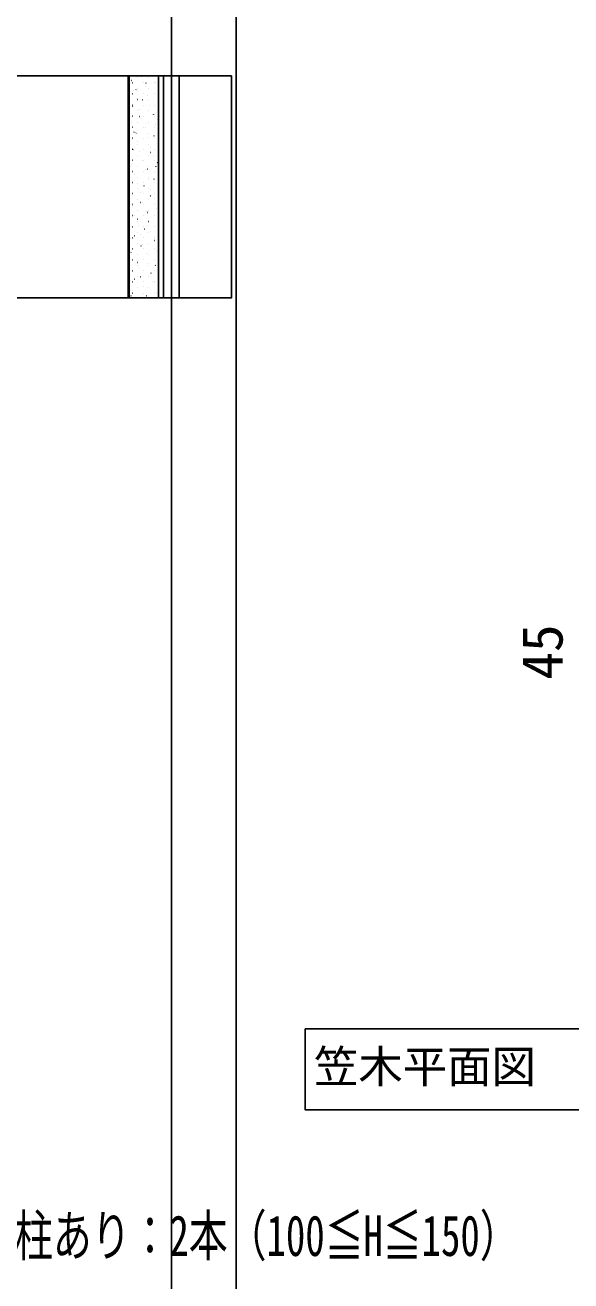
# Model space of a CAD drawing. Units: millimetres, scale not verified. Extents: x -875 to 875, y -1300 to 1292.
# Drawn here: x -123.3 to 24.2, y 298.6 to 638.1 of the extents above; entities that cross this region are included whole.
import ezdxf
from ezdxf.enums import TextEntityAlignment as Align

# ---------------------------------------------------------------- set-up
doc = ezdxf.new("R2010")
doc.units = ezdxf.units.MM
doc.header["$LTSCALE"] = 8
for name, color, linetype in [('0-1_USER1', 3, 'Continuous'), ('0-4_YKK_12', 2, 'Continuous'), ('0-5_YKK_13', 4, 'Continuous'), ('0-7_YKK_D', 6, 'Continuous'), ('0-9_YSS_K', 3, 'Continuous')]:
    doc.layers.add(name, color=color, linetype=linetype)
doc.styles.add('ＭＳ ゴシック', font='')
doc.styles.get('ＭＳ ゴシック').set_extended_font_data('MS Gothic')

msp = doc.modelspace()

# ---------------------------------------------------------------- linework, layer by layer
at = {"layer": '0-1_USER1'}
msp.add_lwpolyline([(-47.584, 352.728), (-47.584, 366.728), (42.467, 366.728), (42.467, 344.846), (-47.584, 344.846)], close=True, dxfattribs=at)
at = {"layer": '0-4_YKK_12'}
msp.add_line((-66.227, 744.382), (-66.227, 99.382), dxfattribs=at)
at = {"layer": '0-5_YKK_13'}
for p, q in [((-95.43, 564.382), (-95.43, 624.382)), ((-95.182, 564.382), (-95.182, 624.382)), ((-94.559, 623.148), (-94.568, 623.145)), ((-94.285, 622.492), (-94.335, 622.492)), ((-92.86, 623.867), (-92.91, 623.867)), ((-91.769, 624.137), (-91.778, 624.133)), ((-91.245, 622.492), (-91.295, 622.492)), ((-90.793, 621.641), (-90.802, 621.638)), ((-90.571, 622.458), (-90.654, 622.403)), ((-89.82, 623.867), (-89.87, 623.867)), ((-88.205, 622.492), (-88.255, 622.492)), ((-88.05, 622.613), (-88.059, 622.609)), ((-85.904, 564.382), (-85.904, 624.382)), ((-81.627, 564.382), (-81.627, 624.382)), ((-94.285, 619.502), (-94.335, 619.502)), ((-93.913, 620.536), (-93.922, 620.533)), ((-93.26, 620.678), (-93.344, 620.623)), ((-92.937, 618.041), (-92.946, 618.038)), ((-92.86, 620.877), (-92.91, 620.877)), ((-92.86, 617.887), (-92.91, 617.887)), ((-91.455, 617.955), (-91.539, 617.9)), ((-91.245, 619.502), (-91.295, 619.502)), ((-90.194, 619.012), (-90.203, 619.009)), ((-89.82, 620.877), (-89.87, 620.877)), ((-89.82, 617.887), (-89.87, 617.887)), ((-88.205, 619.502), (-88.255, 619.502)), ((-87.404, 620), (-87.413, 619.997)), ((-94.285, 616.512), (-94.335, 616.512)), ((-94.145, 616.175), (-94.228, 616.12)), ((-92.86, 614.897), (-92.91, 614.897)), ((-92.338, 615.412), (-92.347, 615.409)), ((-91.245, 616.512), (-91.295, 616.512)), ((-89.82, 614.897), (-89.87, 614.897)), ((-89.548, 616.4), (-89.557, 616.397)), ((-88.205, 616.512), (-88.255, 616.512)), ((-95.029, 611.672), (-95.112, 611.617)), ((-95.081, 614.441), (-95.09, 614.437)), ((-94.482, 611.812), (-94.492, 611.808)), ((-94.285, 613.522), (-94.335, 613.522)), ((-92.86, 611.907), (-92.91, 611.907)), ((-92.34, 613.452), (-92.423, 613.397)), ((-91.692, 612.8), (-91.701, 612.797)), ((-91.245, 613.522), (-91.295, 613.522)), ((-89.82, 611.907), (-89.87, 611.907)), ((-88.572, 613.905), (-88.581, 613.901)), ((-88.205, 613.522), (-88.255, 613.522)), ((-87.973, 611.276), (-87.982, 611.273)), ((-87.537, 612.713), (-87.62, 612.658)), ((-94.285, 610.532), (-94.335, 610.532)), ((-93.836, 609.2), (-93.846, 609.196)), ((-93.224, 608.949), (-93.308, 608.894)), ((-92.86, 608.917), (-92.91, 608.917)), ((-91.245, 610.532), (-91.295, 610.532)), ((-90.716, 610.304), (-90.725, 610.301)), ((-89.82, 608.917), (-89.87, 608.917)), ((-88.422, 608.21), (-88.505, 608.155)), ((-88.205, 610.532), (-88.255, 610.532)), ((-87.327, 608.664), (-87.336, 608.66)), ((-94.285, 607.542), (-94.335, 607.542)), ((-94.285, 604.552), (-94.335, 604.552)), ((-94.109, 604.446), (-94.192, 604.39)), ((-92.86, 605.927), (-92.91, 605.927)), ((-92.86, 606.704), (-92.87, 606.701)), ((-91.245, 607.542), (-91.295, 607.542)), ((-91.245, 604.552), (-91.295, 604.552)), ((-90.117, 607.676), (-90.127, 607.672)), ((-89.82, 605.927), (-89.87, 605.927)), ((-89.471, 605.063), (-89.481, 605.06)), ((-88.205, 607.542), (-88.255, 607.542)), ((-88.205, 604.552), (-88.255, 604.552)), ((-95.004, 603.104), (-95.014, 603.101)), ((-94.285, 601.562), (-94.335, 601.562)), ((-92.86, 602.937), (-92.91, 602.937)), ((-92.261, 604.075), (-92.271, 604.072)), ((-91.615, 601.463), (-91.625, 601.46)), ((-91.245, 601.562), (-91.295, 601.562)), ((-89.82, 602.937), (-89.87, 602.937)), ((-89.306, 603.707), (-89.389, 603.651)), ((-88.495, 602.568), (-88.505, 602.565)), ((-88.205, 601.562), (-88.255, 601.562)), ((-87.501, 600.983), (-87.584, 600.928)), ((-94.993, 599.942), (-95.076, 599.887)), ((-94.406, 600.475), (-94.415, 600.472)), ((-94.285, 598.572), (-94.335, 598.572)), ((-93.759, 597.863), (-93.769, 597.86)), ((-92.86, 599.947), (-92.91, 599.947)), ((-91.245, 598.572), (-91.295, 598.572)), ((-90.639, 598.968), (-90.649, 598.964)), ((-90.19, 599.203), (-90.274, 599.148)), ((-89.82, 599.947), (-89.87, 599.947)), ((-88.205, 598.572), (-88.255, 598.572)), ((-87.896, 599.939), (-87.906, 599.936)), ((-94.285, 595.582), (-94.335, 595.582)), ((-92.86, 596.957), (-92.91, 596.957)), ((-92.784, 595.368), (-92.793, 595.364)), ((-91.245, 595.582), (-91.295, 595.582)), ((-91.075, 594.7), (-91.158, 594.645)), ((-90.04, 596.339), (-90.05, 596.336)), ((-89.82, 596.957), (-89.87, 596.957)), ((-88.386, 596.48), (-88.469, 596.425)), ((-88.205, 595.582), (-88.255, 595.582)), ((-87.25, 597.327), (-87.26, 597.324)), ((-94.928, 591.767), (-94.937, 591.764)), ((-94.285, 592.592), (-94.335, 592.592)), ((-92.86, 593.967), (-92.91, 593.967)), ((-92.86, 590.977), (-92.91, 590.977)), ((-92.185, 592.739), (-92.194, 592.735)), ((-91.245, 592.592), (-91.295, 592.592)), ((-89.82, 593.967), (-89.87, 593.967)), ((-89.82, 590.977), (-89.87, 590.977)), ((-89.394, 593.727), (-89.404, 593.723)), ((-89.27, 591.977), (-89.353, 591.922)), ((-88.418, 591.231), (-88.428, 591.228)), ((-88.205, 592.592), (-88.255, 592.592)), ((-94.329, 589.138), (-94.338, 589.135)), ((-94.285, 589.602), (-94.335, 589.602)), ((-92.86, 587.987), (-92.91, 587.987)), ((-91.959, 590.197), (-92.043, 590.142)), ((-91.539, 590.127), (-91.548, 590.123)), ((-91.245, 589.602), (-91.295, 589.602)), ((-90.563, 587.631), (-90.572, 587.628)), ((-90.154, 587.474), (-90.238, 587.419)), ((-89.82, 587.987), (-89.87, 587.987)), ((-88.205, 589.602), (-88.255, 589.602)), ((-87.82, 588.603), (-87.829, 588.599)), ((-94.285, 586.612), (-94.335, 586.612)), ((-93.683, 586.526), (-93.692, 586.523)), ((-92.844, 585.694), (-92.927, 585.639)), ((-92.86, 584.997), (-92.91, 584.997)), ((-92.707, 584.031), (-92.716, 584.028)), ((-91.245, 586.612), (-91.295, 586.612)), ((-89.964, 585.002), (-89.973, 584.999)), ((-89.82, 584.997), (-89.87, 584.997)), ((-88.205, 586.612), (-88.255, 586.612)), ((-94.285, 583.622), (-94.335, 583.622)), ((-94.285, 580.632), (-94.335, 580.632)), ((-93.728, 581.191), (-93.812, 581.135)), ((-92.86, 582.007), (-92.91, 582.007)), ((-92.108, 581.402), (-92.117, 581.399)), ((-91.245, 583.622), (-91.295, 583.622)), ((-91.245, 580.632), (-91.295, 580.632)), ((-91.039, 582.971), (-91.122, 582.915)), ((-89.82, 582.007), (-89.87, 582.007)), ((-89.318, 582.39), (-89.327, 582.387)), ((-88.205, 583.622), (-88.255, 583.622)), ((-88.205, 580.632), (-88.255, 580.632)), ((-94.851, 580.431), (-94.861, 580.427)), ((-94.285, 577.642), (-94.335, 577.642)), ((-94.252, 577.802), (-94.262, 577.798)), ((-92.86, 579.017), (-92.91, 579.017)), ((-91.923, 578.467), (-92.007, 578.412)), ((-91.462, 578.79), (-91.471, 578.787)), ((-91.245, 577.642), (-91.295, 577.642)), ((-89.82, 579.017), (-89.87, 579.017)), ((-88.342, 579.895), (-88.351, 579.891)), ((-88.205, 577.642), (-88.255, 577.642)), ((-87.743, 577.266), (-87.752, 577.263)), ((-94.613, 576.687), (-94.696, 576.632)), ((-94.285, 574.652), (-94.335, 574.652)), ((-93.606, 575.19), (-93.616, 575.186)), ((-92.86, 576.027), (-92.91, 576.027)), ((-92.808, 573.964), (-92.891, 573.909)), ((-91.245, 574.652), (-91.295, 574.652)), ((-90.486, 576.294), (-90.495, 576.291)), ((-89.82, 576.027), (-89.87, 576.027)), ((-88.205, 574.652), (-88.255, 574.652)), ((-94.285, 571.662), (-94.335, 571.662)), ((-92.86, 573.037), (-92.91, 573.037)), ((-92.63, 572.694), (-92.64, 572.691)), ((-91.245, 571.662), (-91.295, 571.662)), ((-89.887, 573.666), (-89.897, 573.662)), ((-89.82, 573.037), (-89.87, 573.037)), ((-89.241, 571.053), (-89.251, 571.05)), ((-88.205, 571.662), (-88.255, 571.662)), ((-88.005, 573.225), (-88.088, 573.17)), ((-94.774, 569.094), (-94.784, 569.091)), ((-94.285, 568.672), (-94.335, 568.672)), ((-93.692, 569.461), (-93.776, 569.406)), ((-92.86, 570.047), (-92.91, 570.047)), ((-92.86, 567.057), (-92.91, 567.057)), ((-92.031, 570.065), (-92.041, 570.062)), ((-91.385, 567.453), (-91.395, 567.45)), ((-91.245, 568.672), (-91.295, 568.672)), ((-89.82, 570.047), (-89.87, 570.047)), ((-89.82, 567.057), (-89.87, 567.057)), ((-88.889, 568.722), (-88.973, 568.667)), ((-88.265, 568.558), (-88.275, 568.555)), ((-88.205, 568.672), (-88.255, 568.672)), ((-87.209, 564.382), (-95.43, 564.382)), ((-94.577, 564.958), (-94.66, 564.903)), ((-94.285, 565.682), (-94.335, 565.682)), ((-94.176, 566.465), (-94.185, 566.462)), ((-91.245, 565.682), (-91.295, 565.682)), ((-90.409, 564.958), (-90.419, 564.954)), ((-88.205, 565.682), (-88.255, 565.682)), ((-87.666, 565.929), (-87.676, 565.926))]:
    msp.add_line(p, q, dxfattribs=at)
msp.add_lwpolyline([(-264.927, 624.382), (-67.527, 624.382), (-67.527, 564.382), (-264.927, 564.382)], close=True, dxfattribs=at)
msp.add_lwpolyline([(-95.43, 624.382), (-87.209, 624.382), (-87.209, 564.382)], dxfattribs=at)
at = {"layer": '0-9_YSS_K'}
msp.add_line((-83.727, 89.382), (-83.727, 761.882), dxfattribs=at)

# ---------------------------------------------------------------- texts
at = {"layer": '0-1_USER1', "style": 'ＭＳ ゴシック'}
msp.add_text('笠木平面図', height=8.798, dxfattribs=at).set_placement((-45.223, 349.52), align=Align.BOTTOM_LEFT)
at = {"layer": '0-7_YKK_D', "style": 'ＭＳ ゴシック'}
msp.add_text('45', height=11, rotation=90, dxfattribs=at).set_placement((25.273, 461.144), align=Align.BOTTOM_LEFT)
at = {"layer": '0-7_YKK_D', "style": 'ＭＳ ゴシック', "width": 0.7}
msp.add_text('支柱あり：2本（100≦H≦150）', height=11, dxfattribs=at).set_placement((-136.779, 302.057), align=Align.BOTTOM_LEFT)

doc.saveas('drawing.dxf')
